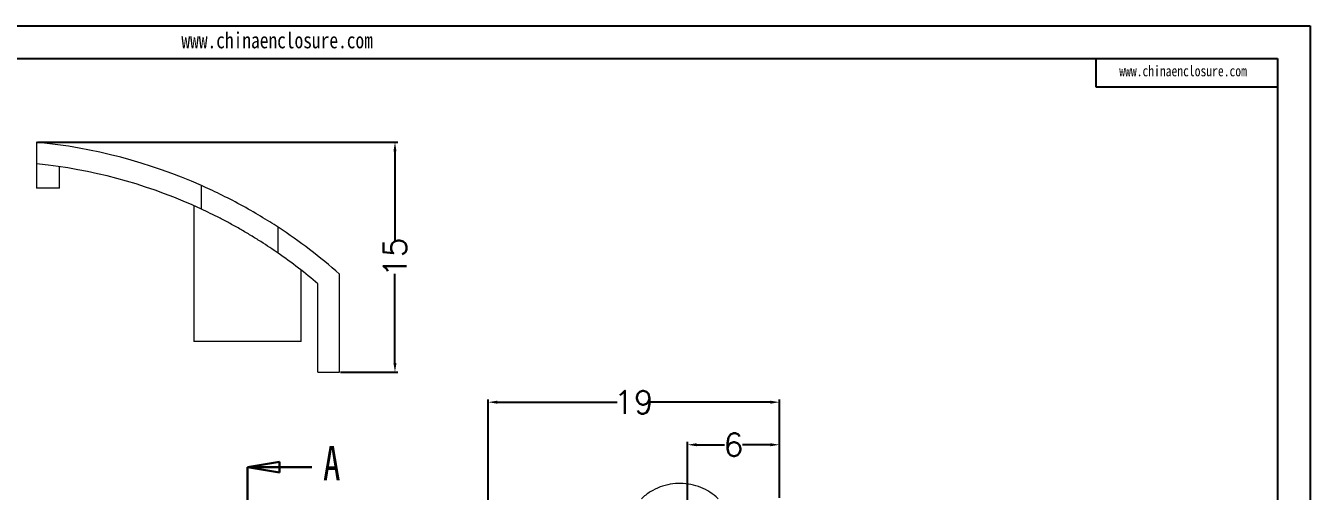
# Model space of a CAD drawing. Header units: inches. Extents: x 3160 to 3809, y 1126 to 1300.
# Drawn here: x 3725.6 to 3809.4, y 1184.9 to 1215.3 of the extents above; entities that cross this region are included whole.
import ezdxf

# ---------------------------------------------------------------- set-up
doc = ezdxf.new("R2010")
doc.units = ezdxf.units.IN
doc.header["$LTSCALE"] = 15
doc.linetypes.add('PHANTOM', pattern=[12.7, 6.35, -1.27, 1.27, -1.27, 1.27, -1.27])
doc.layers.add('文字', color=81, linetype='Continuous')
doc.styles.add('SLDTEXTSTYLE0', font='TXT', dxfattribs={"width": 0.75})
doc.styles.get("Standard").update_dxf_attribs({"font": 'txt', "bigfont": 'gbcbig.shx'})
doc.styles.add('宋体', font='', dxfattribs={"width": 0.8, "height": 3.5})
doc.styles.get('宋体').set_extended_font_data('SimSun')
doc.dimstyles.new('2', dxfattribs={"dimtxt": 1.5, "dimasz": 0.6, "dimexe": 0.18, "dimexo": 0.0625, "dimgap": 0.09, "dimtad": 0, "dimdsep": 46, "dimtxsty": 'Standard', "dimcen": 0, "dimclrd": 3, "dimclre": 3, "dimadec": 0, "dimazin": 2, "dimtfac": 1, "dimtofl": 0, "dimtmove": 0, "dimatfit": 3, "dimfxl": 1, "dimtolj": 1, "dimtzin": 0, "dimarcsym": 0})

# ---------------------------------------------------------------- blocks, each defined once
blk = doc.blocks.new('_CLOSED')
at = {"color": 0, "linetype": 'ByBlock', "lineweight": -2}
for p, q in [((-1, 0.166667), (0, 0)), ((-1, 0.166667), (-1, -0.166667)), ((0, 0), (-1, -0.166667)), ((0, 0), (-1, 0))]:
    blk.add_line(p, q, dxfattribs=at)
blk = doc.blocks.new('*D232')
at = {"color": 3, "lineweight": -2}
for p, q in [((3726.381, 1207.678), (3749.873, 1207.678)), ((3749.693, 1207.078), (3749.693, 1201.268)), ((3749.693, 1193.278), (3749.693, 1199.088)), ((3746.131, 1192.678), (3749.873, 1192.678))]:
    blk.add_line(p, q, dxfattribs=at)
at = {"color": 3}
for points in [[(3749.593, 1207.078), (3749.793, 1207.078), (3749.693, 1207.678)], [(3749.593, 1193.278), (3749.793, 1193.278), (3749.693, 1192.678)]]:
    blk.add_solid(points, dxfattribs=at)
at = {"layer": 'Defpoints', "color": 0}
for p in [(3726.318, 1207.678), (3749.693, 1207.678), (3746.068, 1192.678)]:
    blk.add_point(p, dxfattribs=at)
at = {"color": 0, "insert": (3749.693, 1200.178), "char_height": 1.5, "attachment_point": 5, "rotation": 90}
blk.add_mtext('\\A1;15', dxfattribs=at)
blk = doc.blocks.new('*D238')
at = {"color": 3, "lineweight": -2}
for p, q in [((3768.768, 1179.495), (3768.768, 1188.132)), ((3774.768, 1184.495), (3774.768, 1188.132)), ((3769.368, 1187.952), (3771.178, 1187.952)), ((3774.168, 1187.952), (3772.358, 1187.952))]:
    blk.add_line(p, q, dxfattribs=at)
at = {"color": 3}
for points in [[(3769.368, 1188.052), (3769.368, 1187.852), (3768.768, 1187.952)], [(3774.168, 1188.052), (3774.168, 1187.852), (3774.768, 1187.952)]]:
    blk.add_solid(points, dxfattribs=at)
at = {"layer": 'Defpoints', "color": 0}
for p in [(3774.768, 1187.952), (3774.768, 1184.432), (3768.768, 1179.432)]:
    blk.add_point(p, dxfattribs=at)
at = {"color": 0, "insert": (3771.768, 1187.952), "char_height": 1.5, "attachment_point": 5}
blk.add_mtext('\\A1;6', dxfattribs=at)
blk = doc.blocks.new('*D239')
at = {"color": 3, "lineweight": -2}
for p, q in [((3755.768, 1183.745), (3755.768, 1190.906)), ((3756.368, 1190.726), (3764.178, 1190.726)), ((3774.168, 1190.726), (3766.358, 1190.726)), ((3774.768, 1184.495), (3774.768, 1190.906))]:
    blk.add_line(p, q, dxfattribs=at)
at = {"color": 3}
for points in [[(3756.368, 1190.826), (3756.368, 1190.626), (3755.768, 1190.726)], [(3774.168, 1190.826), (3774.168, 1190.626), (3774.768, 1190.726)]]:
    blk.add_solid(points, dxfattribs=at)
at = {"layer": 'Defpoints', "color": 0}
for p in [(3755.768, 1190.726), (3774.768, 1184.432), (3755.768, 1183.682)]:
    blk.add_point(p, dxfattribs=at)
at = {"color": 0, "insert": (3765.268, 1190.726), "char_height": 1.5, "attachment_point": 5}
blk.add_mtext('\\A1;19', dxfattribs=at)

msp = doc.modelspace()

# ---------------------------------------------------------------- linework, layer by layer
for p, q in [((3682.648, 1215.273), (3809.392, 1215.273)), ((3809.392, 1215.273), (3809.392, 1125.657)), ((3685.928, 1213.14), (3807.259, 1213.14)), ((3795.404, 1213.14), (3795.404, 1211.288)), ((3807.259, 1213.14), (3807.259, 1127.79)), ((3795.404, 1211.288), (3807.259, 1211.288))]:
    msp.add_line(p, q)
at = {"color": 7, "linetype": 'Continuous', "lineweight": 15}
for p, q in [((3726.318, 1207.678), (3726.318, 1206.271)), ((3726.318, 1206.271), (3726.318, 1204.678)), ((3727.818, 1204.678), (3727.818, 1206.084)), ((3737.068, 1203.314), (3737.068, 1204.851)), ((3727.818, 1204.678), (3726.318, 1204.678)), ((3736.568, 1203.539), (3736.568, 1194.678)), ((3742.068, 1200.444), (3742.068, 1202.132)), ((3743.568, 1194.678), (3743.568, 1199.339)), ((3746.068, 1192.678), (3746.068, 1199.083)), ((3744.668, 1192.678), (3744.668, 1198.443)), ((3743.568, 1194.678), (3736.568, 1194.678)), ((3744.668, 1192.678), (3746.068, 1192.678))]:
    msp.add_line(p, q, dxfattribs=at)
at = {"color": 1, "linetype": 'PHANTOM', "lineweight": 30}
msp.add_line((3740.068, 1186.486), (3740.068, 1160.105), dxfattribs=at)
at = {"color": 7, "linetype": 'Continuous', "lineweight": 30}
msp.add_line((3744.268, 1186.486), (3740.068, 1186.486), dxfattribs=at)
at = {"color": 7, "linetype": 'Continuous', "lineweight": 15}
for radius, start, end in [(35, 66.12782, 84.40162), (33.6, 82.88039, 84.16756), (33.6, 65.06688, 82.88039), (35, 48.5596, 56.80057), (33.6, 49.62778, 55.224)]:
    msp.add_arc((3722.904, 1172.845), radius, start, end, dxfattribs=at)
for points, knots in [([(3742.068, 1202.132), (3741.729, 1202.354), (3741.348, 1202.595), (3740.509, 1203.099), (3740.072, 1203.35), (3739.161, 1203.845), (3738.712, 1204.075), (3738.053, 1204.398), (3737.84, 1204.499), (3737.438, 1204.685), (3737.247, 1204.772), (3737.068, 1204.851)], [0, 0, 0, 0, 0.25, 0.25, 0.5, 0.5, 0.75, 0.75, 0.875, 0.875, 1, 1, 1, 1]), ([(3742.068, 1200.444), (3741.729, 1200.68), (3741.35, 1200.933), (3740.73, 1201.328), (3740.513, 1201.463), (3740.076, 1201.727), (3739.854, 1201.858), (3739.403, 1202.116), (3739.173, 1202.245), (3738.724, 1202.489), (3738.502, 1202.606), (3738.065, 1202.831), (3737.849, 1202.939), (3737.441, 1203.138), (3737.249, 1203.23), (3737.068, 1203.314)], [0, 0, 0, 0, 0.25, 0.25, 0.375, 0.375, 0.5, 0.5, 0.625, 0.625, 0.75, 0.75, 0.875, 0.875, 1, 1, 1, 1]), ([(3770.768, 1184.432), (3770.429, 1184.756), (3770.051, 1184.995), (3769.43, 1185.248), (3769.213, 1185.314), (3768.776, 1185.403), (3768.554, 1185.428), (3768.103, 1185.435), (3767.873, 1185.418), (3767.424, 1185.34), (3767.202, 1185.28), (3766.766, 1185.114), (3766.549, 1185.007), (3766.142, 1184.752), (3765.949, 1184.604), (3765.768, 1184.432)], [0, 0, 0, 0, 0.25, 0.25, 0.375, 0.375, 0.5, 0.5, 0.625, 0.625, 0.75, 0.75, 0.875, 0.875, 1, 1, 1, 1])]:
    msp.add_open_spline(points, degree=3, knots=knots, dxfattribs=at)

# ---------------------------------------------------------------- block references
at = {"color": 7, "linetype": 'Continuous', "lineweight": 30, "xscale": 2.099999999999909, "yscale": 2.100000000000023, "zscale": 0.35, "rotation": 180}
msp.add_blockref('_CLOSED', (3740.068, 1186.486), dxfattribs=at)

# ---------------------------------------------------------------- texts
at = {"color": 7, "linetype": 'Continuous', "insert": (3745.001, 1187.862), "char_height": 2.223, "attachment_point": 1, "style": 'SLDTEXTSTYLE0'}
msp.add_mtext('A', dxfattribs=at)
at = {"layer": '文字', "color": 0, "attachment_point": 1, "style": '宋体'}
for insert, char_height, width in [((3735.763, 1214.843), 1.04316, 18.3273), ((3796.932, 1212.671), 0.69544, 12.2182)]:
    msp.add_mtext('www.chinaenclosure.com', dxfattribs=dict(at, insert=insert, char_height=char_height, width=width))

# ---------------------------------------------------------------- dimensions: what is measured, and where the dimension line sits
dim = msp.add_linear_dim(base=(3749.693, 1207.678), p1=(3746.068, 1192.678), p2=(3726.318, 1207.678), angle=90, dimstyle='2')
dim.commit()
dim.dimension.update_dxf_attribs({"geometry": '*D232', "text_midpoint": (3749.693, 1200.178)})
for base, p1, p2, picture, middle in [((3755.768, 1190.726), (3774.768, 1184.432), (3755.768, 1183.682), '*D239', (3765.268, 1190.726)), ((3774.768, 1187.952), (3768.768, 1179.432), (3774.768, 1184.432), '*D238', (3771.768, 1187.952))]:
    dim = msp.add_linear_dim(base=base, p1=p1, p2=p2, dimstyle='2')
    dim.commit()
    dim.dimension.update_dxf_attribs({"geometry": picture, "text_midpoint": middle})

doc.saveas('drawing.dxf')
